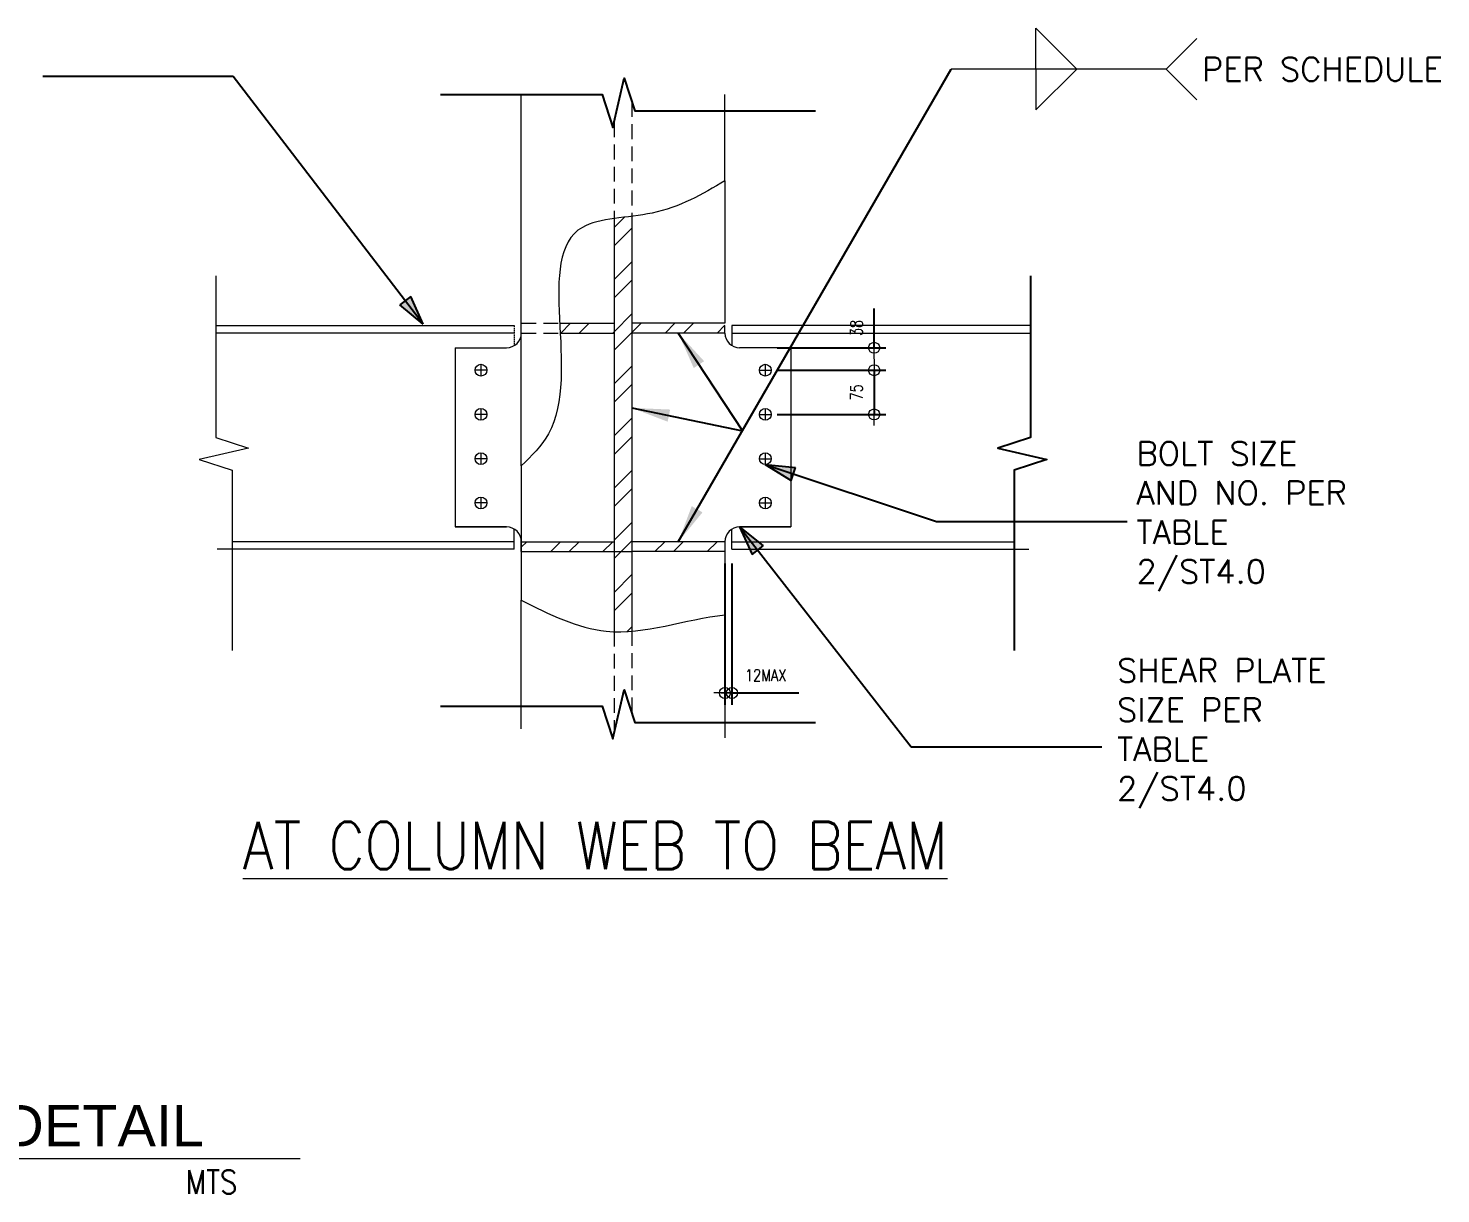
# Model space of a CAD drawing. Header units: millimetres. Extents: x -14320 to 437400, y -59080 to 73710.
# Drawn here: x 32788 to 35183, y 19246 to 21222 of the extents above; entities that cross this region are included whole.
import ezdxf
from ezdxf.enums import TextEntityAlignment as Align

# ---------------------------------------------------------------- set-up
doc = ezdxf.new("R2010")
doc.units = ezdxf.units.MM
doc.header["$LTSCALE"] = 10
doc.header["$MEASUREMENT"] = 0
doc.linetypes.add('DASHED', pattern=[0.75, 0.5, -0.25])
doc.linetypes.add('HIDDEN', pattern=[0.375, 0.25, -0.125])
for name, color, linetype, lineweight in [('S-ANNO-DIMS', 1, 'Continuous', 5), ('S-Anno-Text', 52, 'Continuous', 15), ('S-ANNO-WELD', 1, 'Continuous', 9), ('S-BEAM-IDEN', 2, 'Continuous', 9), ('S-DETL-LN03', 3, 'Continuous', 9), ('S-DETL-LN04', 4, 'Continuous', 9), ('S-DETL-LN8', 8, 'Continuous', 9)]:
    doc.layers.add(name, color=color, linetype=linetype, lineweight=lineweight)
doc.styles.add('1', font='simplex.shx', dxfattribs={"width": 0.85, "height": 40})
doc.styles.add('2', font='simplex.shx', dxfattribs={"width": 0.95, "height": 40})
doc.styles.add('40', font='simplex.shx', dxfattribs={"width": 0.8, "height": 20})
doc.styles.add('ROMANS8', font='ROMANS.shx', dxfattribs={"height": 0.75})
doc.styles.add('ROMANSX', font='ROMANS.shx', dxfattribs={"height": 0.09375})
doc.styles.add('TITLE1', font='HELV.shx', dxfattribs={"height": 500})
doc.dimstyles.new('ESCA20', dxfattribs={"dimtxt": 40, "dimasz": 0.25, "dimexe": 20, "dimexo": 20, "dimgap": 20, "dimtad": 1, "dimdec": 0, "dimrnd": 1, "dimdsep": 46, "dimtxsty": '40', "dimblk1": 'ESCADIM_ARW', "dimblk2": 'ESCADIM_ARW', "dimsah": 1, "dimcen": 50, "dimclrd": 256, "dimclre": 256, "dimclrt": 52, "dimadec": 0, "dimazin": 0, "dimtfac": 1, "dimtdec": 0, "dimtofl": 0, "dimtmove": 0, "dimatfit": 3, "dimldrblk": 'ESCADIM_ARW', "dimfxl": 1, "dimtolj": 1, "dimtzin": 0, "dimarcsym": 0})
doc.dimstyles.new('ESCA_ARW$7', dxfattribs={"dimtxt": 200, "dimasz": 1, "dimexe": 100, "dimexo": 100, "dimgap": 100, "dimtad": 1, "dimdec": 0, "dimrnd": 1, "dimdsep": 46, "dimtxsty": '1', "dimblk1": 'dim_arw', "dimblk2": 'dim_arw', "dimsah": 1, "dimcen": 50, "dimclrd": 1, "dimclre": 256, "dimclrt": 52, "dimadec": 0, "dimazin": 0, "dimtfac": 1, "dimtofl": 0, "dimtmove": 0, "dimatfit": 3, "dimldrblk": 'dim_arw', "dimfxl": 1, "dimtolj": 1, "dimtzin": 0, "dimarcsym": 0})
doc.dimstyles.new('TYP8$7', dxfattribs={"dimscale": 8, "dimtxt": 0.09375, "dimasz": 0.125, "dimexe": 0.0625, "dimexo": 0.0625, "dimgap": 0.03125, "dimtad": 0, "dimtoh": 1, "dimdec": 4, "dimzin": 3, "dimdsep": 46, "dimlunit": 4, "dimtxsty": 'ROMANS8', "dimcen": 0.125, "dimdle": 0.0625, "dimclrd": 256, "dimclre": 256, "dimclrt": 2, "dimadec": 0, "dimazin": 0, "dimtfac": 1, "dimtdec": 4, "dimtmove": 0, "dimatfit": 3, "dimfxl": 1, "dimtvp": 0.7, "dimfrac": 2, "dimtolj": 1, "dimtzin": 0, "dimarcsym": 0})
pattern_1 = [(45, (-29043.986, 11679.27), (-44.194174, 44.194174), []), (45, (-29043.986, 11710.52), (-44.194174, 44.194174), [])]

# ---------------------------------------------------------------- blocks, each defined once
blk = doc.blocks.new('ESCADIM_ARW')
at = {"color": 9}
blk.add_line((75, 0), (-75, 0), dxfattribs=at)
blk.add_circle((0, 0), 37.5, dxfattribs=at)
blk = doc.blocks.new('*D32')
at = {"layer": 'Defpoints', "color": 0, "transparency": 16777216}
for p in [(34037.7, 20680.3), (34222.2, 20680.3), (34037.7, 20642.3)]:
    blk.add_point(p, dxfattribs=at)
at = {"layer": 'S-ANNO-DIMS', "lineweight": -2, "transparency": 16777216}
for p, q in [((34222.2, 20680.6), (34222.2, 20746.7)), ((34057.7, 20680.3), (34242.2, 20680.3)), ((34057.7, 20642.3), (34242.2, 20642.3)), ((34222.2, 20642.1), (34222.2, 20641.8))]:
    blk.add_line(p, q, dxfattribs=at)
at = {"layer": 'S-ANNO-DIMS', "lineweight": -2, "transparency": 16777216, "xscale": 0.25, "yscale": 0.25, "zscale": 0.25}
for p, rotation in [((34222.2, 20680.3), 270), ((34222.2, 20642.3), 90)]:
    blk.add_blockref('ESCADIM_ARW', p, dxfattribs=dict(at, rotation=rotation))
at = {"layer": 'S-ANNO-DIMS', "color": 52, "transparency": 16777216, "insert": (34192.2, 20713.8), "char_height": 20, "attachment_point": 5, "rotation": 90, "style": '40'}
blk.add_mtext('\\A1;38', dxfattribs=at)
blk = doc.blocks.new('*D33')
at = {"layer": 'Defpoints', "color": 0, "transparency": 16777216}
for p in [(34057.7, 20642.3), (34037.7, 20567.3), (34222.2, 20567.3)]:
    blk.add_point(p, dxfattribs=at)
at = {"layer": 'S-ANNO-DIMS', "lineweight": -2, "transparency": 16777216}
for p, q in [((34077.7, 20642.3), (34242.2, 20642.3)), ((34222.2, 20642.1), (34222.2, 20567.6)), ((34057.7, 20567.3), (34242.2, 20567.3))]:
    blk.add_line(p, q, dxfattribs=at)
at = {"layer": 'S-ANNO-DIMS', "lineweight": -2, "transparency": 16777216, "xscale": 0.25, "yscale": 0.25, "zscale": 0.25}
for p, rotation in [((34222.2, 20642.3), 90), ((34222.2, 20567.3), 270)]:
    blk.add_blockref('ESCADIM_ARW', p, dxfattribs=dict(at, rotation=rotation))
at = {"layer": 'S-ANNO-DIMS', "color": 52, "transparency": 16777216, "insert": (34192.2, 20604.8), "char_height": 20, "attachment_point": 5, "rotation": 90, "style": '40'}
blk.add_mtext('\\A1;75', dxfattribs=at)
blk = doc.blocks.new('dim_arw')
h = blk.add_hatch(color=256)
h.paths.add_polyline_path([(-126, 29), (0, 0), (-126, -29, -0.115681), (-133, 0, -0.115681)])
h.paths.add_polyline_path([(-249, 58), (-126, 29, 0.115681), (-133, 0, 0.115681), (-126, -29), (-249, -58)])
for p, q in [((0, 0), (-249, 58)), ((-249, 58), (-249, -58)), ((0, 0), (-249, -58))]:
    blk.add_line(p, q)
blk = doc.blocks.new('*D34')
at = {"layer": 'Defpoints', "color": 0, "transparency": 16777216}
for p in [(33969.2, 20334.7), (33981.2, 20334.7), (33981.2, 20095)]:
    blk.add_point(p, dxfattribs=at)
at = {"layer": 'S-BEAM-IDEN', "lineweight": -2, "transparency": 16777216}
for p, q in [((33969.2, 20314.7), (33969.2, 20075)), ((33981.2, 20314.7), (33981.2, 20075)), ((33968.9, 20095), (33968.7, 20095)), ((33981.4, 20095), (34094.8, 20095))]:
    blk.add_line(p, q, dxfattribs=at)
at = {"layer": 'S-BEAM-IDEN', "lineweight": -2, "transparency": 16777216, "xscale": 0.25, "yscale": 0.25, "zscale": 0.25}
blk.add_blockref('ESCADIM_ARW', (33969.2, 20095), dxfattribs=at)
at = {"layer": 'S-BEAM-IDEN', "lineweight": -2, "transparency": 16777216, "xscale": 0.25, "yscale": 0.25, "zscale": 0.25, "rotation": 180}
blk.add_blockref('ESCADIM_ARW', (33981.2, 20095), dxfattribs=at)
at = {"layer": 'S-BEAM-IDEN', "color": 52, "transparency": 16777216, "insert": (34038.2, 20125), "char_height": 20, "attachment_point": 5, "style": '40'}
blk.add_mtext('\\A1;12MAX', dxfattribs=at)

msp = doc.modelspace()

# ---------------------------------------------------------------- hatches: boundary and pattern name
at = {"layer": 'S-DETL-LN8'}
h = msp.add_hatch(dxfattribs=at)
h.set_pattern_fill('STEEL', color=256, scale=500, style=0)
h.set_pattern_definition(pattern_1)
edge = h.paths.add_edge_path()
edge.add_spline(control_points=[(33811.6, 20903.2), (33801.5, 20901.9), (33791.4, 20900.8), (33781.6, 20899.4)], knot_values=[187.129067, 187.129067, 187.129067, 187.129067, 215.448342, 215.448342, 215.448342, 215.448342], degree=3, periodic=0)
edge.add_line((33781.6, 20899.4), (33781.6, 20198.9))
edge.add_spline(control_points=[(33781.6, 20198.9), (33791.5, 20198.6), (33801.6, 20198.9), (33811.6, 20199.8)], knot_values=[167.324769, 167.324769, 167.324769, 167.324769, 198.116162, 198.116162, 198.116162, 198.116162], degree=3, periodic=0)
edge.add_line((33811.6, 20199.8), (33811.6, 20903.2))
h = msp.add_hatch(dxfattribs=at)
h.set_pattern_fill('STEEL', color=256, scale=500, style=0)
h.set_pattern_definition(pattern_1)
edge = h.paths.add_edge_path()
edge.add_line((33781.6, 20705.3), (33781.6, 20722.1))
edge.add_line((33781.6, 20722.1), (33689.2, 20722.1))
edge.add_spline(control_points=[(33689.2, 20722.1), (33689.5, 20716.6), (33689.8, 20710.9), (33690.1, 20705.3)], knot_values=[459.768812, 459.768812, 459.768812, 459.768812, 474.095866, 474.095866, 474.095866, 474.095866], degree=3, periodic=0)
edge.add_line((33690.1, 20705.3), (33781.6, 20705.3))
h.paths.add_polyline_path([(33781.6, 20334.7), (33781.6, 20351.5), (33624.1, 20351.5), (33624.1, 20334.7)])
h = msp.add_hatch(dxfattribs=at)
h.set_pattern_fill('STEEL', color=256, scale=500, style=0)
h.set_pattern_definition(pattern_1)
h.paths.add_polyline_path([(33811.6, 20722.1), (33811.6, 20705.3), (33969.2, 20705.3), (33969.2, 20718.1), (33969.2, 20722.1)])
h.paths.add_polyline_path([(33969.2, 20334.7), (33969.2, 20338.7), (33969.2, 20351.5), (33811.6, 20351.5), (33811.6, 20334.7)])

# ---------------------------------------------------------------- linework, layer by layer
at = {"color": 1}
for points in [[(33487.2, 21109.6), (33760.9, 21109.6), (33779.2, 21054), (33798.2, 21137.4), (33816.5, 21081.8), (34122.6, 21081.8)], [(34487.2, 20802.1), (34487.2, 20528.4), (34431.6, 20510.1), (34515, 20491.1), (34459.4, 20472.8), (34459.4, 20166.8)], [(33487.2, 20072.8), (33760.9, 20072.8), (33779.2, 20017.2), (33798.2, 20100.5), (33816.5, 20045), (34122.6, 20045)]]:
    msp.add_lwpolyline(points, dxfattribs=at)
at = {"layer": 'S-Anno-Text'}
for p, q in [((34081.2, 20680.3), (33994.2, 20680.3)), ((34081.2, 20680.3), (34081.2, 20376.5)), ((34027.7, 20642.3), (34047.7, 20642.3)), ((34037.7, 20652.3), (34037.7, 20632.3)), ((34037.7, 20577.3), (34037.7, 20557.3)), ((34027.7, 20567.3), (34047.7, 20567.3)), ((34037.7, 20502.3), (34037.7, 20482.3)), ((34027.7, 20492.3), (34047.7, 20492.3)), ((34037.7, 20427.3), (34037.7, 20407.3)), ((34027.7, 20417.3), (34047.7, 20417.3)), ((33994.2, 20376.5), (34081.2, 20376.5)), ((34081.2, 20376.5), (33994.2, 20376.5))]:
    msp.add_line(p, q, dxfattribs=at)
at = {"layer": 'S-Anno-Text', "color": 1}
msp.add_line((31304.1, 19306), (33249.4, 19306), dxfattribs=at)
at = {"layer": 'S-Anno-Text'}
for centre in [(34037.7, 20642.3), (34037.7, 20567.3), (34037.7, 20492.3), (34037.7, 20417.3)]:
    msp.add_circle(centre, 10, dxfattribs=at)
for centre, start, end in [((33994.2, 20705.3), 180, 270), ((33994.2, 20351.5), 90, 180)]:
    msp.add_arc(centre, 25, start, end, dxfattribs=at)
at = {"layer": 'S-ANNO-WELD'}
msp.add_line((34717.3, 21152.8), (34353, 21152.8), dxfattribs=at)
for points in [[(34496.3, 21152.8), (34496.3, 21222.1), (34565.6, 21152.8)], [(34769.3, 21204.8), (34717.3, 21152.8), (34769.3, 21100.9)], [(34496.3, 21152.8), (34496.3, 21083.6), (34565.6, 21152.8)]]:
    msp.add_lwpolyline(points, dxfattribs=at)
at = {"layer": 'S-BEAM-IDEN'}
for p, q in [((33689.2, 20722.1), (33781.6, 20722.1)), ((33969.2, 20722.1), (33811.6, 20722.1)), ((33969.2, 20705.3), (33969.2, 20718.1)), ((34487.2, 20718.1), (33981.2, 20718.1)), ((33981.2, 20718.1), (33981.2, 20684)), ((33690.1, 20705.3), (33781.6, 20705.3)), ((33969.2, 20705.3), (33811.6, 20705.3)), ((33981.2, 20705.3), (34487.2, 20705.3)), ((33981.2, 20338.7), (33981.2, 20372.8)), ((33624.1, 20351.5), (33781.6, 20351.5)), ((33624.1, 20334.7), (33781.6, 20334.7)), ((33781.6, 20334.7), (33811.6, 20334.7)), ((33969.2, 20351.5), (33811.6, 20351.5)), ((33969.2, 20334.7), (33811.6, 20334.7)), ((33969.2, 20351.5), (33969.2, 20338.7)), ((33981.2, 20351.5), (34459.4, 20351.5)), ((33981.2, 20338.7), (34484.4, 20338.7))]:
    msp.add_line(p, q, dxfattribs=at)
at = {"layer": 'S-DETL-LN03'}
for p, q in [((33624.1, 20480.1), (33624.1, 21109.6)), ((33969.2, 20963.6), (33969.2, 21109.6)), ((33811.6, 20903.2), (33811.6, 20199.8)), ((33781.6, 20899.4), (33781.6, 20198.9)), ((33624.1, 20034.3), (33624.1, 20252.4))]:
    msp.add_line(p, q, dxfattribs=at)
for points, knots in [([(33969.2, 20963.6), (33931.3, 20940.2), (33857.6, 20898.9), (33615.2, 20903.7), (33744.2, 20597.7), (33641.3, 20496.9), (33624.1, 20480.1)], [20.313548, 20.313548, 20.313548, 20.313548, 154.870117, 275.750324, 630.419263, 701.585806, 701.585806, 701.585806, 701.585806]), ([(33624.1, 20252.4), (33671.5, 20228.5), (33781.7, 20173), (33901.5, 20220.3), (33969.2, 20227.6)], [0, 0, 0, 0, 153.45436, 356.326816, 356.326816, 356.326816, 356.326816])]:
    msp.add_open_spline(points, degree=3, knots=knots, dxfattribs=at)
at = {"layer": 'S-DETL-LN04'}
msp.add_line((33969.2, 20227.6), (33969.2, 20019.2), dxfattribs=at)
at = {"layer": 'S-DETL-LN8', "linetype": 'DASHED', "ltscale": 5}
for p, q in [((33811.6, 21096.7), (33811.6, 20903.2)), ((33781.6, 21062.3), (33781.6, 20899.4)), ((33624.1, 20722.1), (33689.2, 20722.1)), ((33624.1, 20705.3), (33690.1, 20705.3)), ((33781.6, 20198.9), (33781.6, 20027.6)), ((33811.6, 20199.8), (33811.6, 20059.8))]:
    msp.add_line(p, q, dxfattribs=at)
at = {"layer": 'S-DETL-LN8'}
for p, q in [((33969.2, 20963.6), (33969.2, 20722.1)), ((33106, 20718.1), (33612.1, 20718.1)), ((33624.1, 20705.3), (33624.1, 20718.1)), ((33612.1, 20705.3), (33106, 20705.3)), ((33512.1, 20680.3), (33512.1, 20376.5)), ((33512.1, 20680.3), (33599.1, 20680.3)), ((33565.6, 20642.3), (33545.6, 20642.3)), ((33555.6, 20652.3), (33555.6, 20632.3)), ((33555.6, 20577.3), (33555.6, 20557.3)), ((33565.6, 20567.3), (33545.6, 20567.3)), ((33555.6, 20502.3), (33555.6, 20482.3)), ((33565.6, 20492.3), (33545.6, 20492.3)), ((33624.1, 20480.1), (33624.1, 20252.4)), ((33555.6, 20427.3), (33555.6, 20407.3)), ((33565.6, 20417.3), (33545.6, 20417.3)), ((33599.1, 20376.5), (33512.1, 20376.5)), ((33512.1, 20376.5), (33599.1, 20376.5)), ((33612.1, 20338.7), (33612.1, 20372.8)), ((33612.1, 20338.7), (33108.8, 20338.7)), ((33612.1, 20351.5), (33133.8, 20351.5)), ((33624.1, 20334.7), (33624.1, 20351.5)), ((33624.1, 20351.5), (33624.1, 20338.7)), ((33969.2, 20338.7), (33969.2, 20227.6))]:
    msp.add_line(p, q, dxfattribs=at)
at = {"layer": 'S-DETL-LN8', "linetype": 'HIDDEN'}
msp.add_line((33612.1, 20718.1), (33612.1, 20684), dxfattribs=at)
at = {"layer": 'S-DETL-LN8', "color": 1}
msp.add_lwpolyline([(33106, 20802.1), (33106, 20528.4), (33161.6, 20510.1), (33078.2, 20491.1), (33133.8, 20472.8), (33133.8, 20166.8)], dxfattribs=at)
at = {"layer": 'S-DETL-LN8'}
for centre in [(33555.6, 20642.3), (33555.6, 20567.3), (33555.6, 20492.3), (33555.6, 20417.3)]:
    msp.add_circle(centre, 10, dxfattribs=at)
for centre, start, end in [((33599.1, 20705.3), 270, 0), ((33599.1, 20351.5), 0, 90)]:
    msp.add_arc(centre, 25, start, end, dxfattribs=at)

# ---------------------------------------------------------------- texts
at = {"layer": 'S-Anno-Text', "color": 5, "style": 'TITLE1'}
msp.add_text('SHEAR CONNECTION DETAIL', height=70, dxfattribs=at).set_placement((31695.5, 19326.4))
at = {"layer": 'S-Anno-Text', "style": '2', "width": 0.85}
msp.add_text('MTS', height=40, dxfattribs=at).set_placement((33142.6, 19246), align=Align.RIGHT)
at = {"layer": 'S-Anno-Text'}
for s, insert, char_height, width, attachment_point, style in [('PER SCHEDULE', (34778.1, 21152.6), 40, 435.833, 4, 'ROMANSX'), ('BOLT SIZE AND NO. PER TABLE 2/ST4.0', (34666.9, 20394.4), 40, 435.833, 4, 'ROMANSX'), ('SHEAR PLATE SIZE PER TABLE 2/ST4.0', (34634, 20026.4), 40, 435.833, 4, 'ROMANSX'), ('{\\LAT COLUMN WEB TO BEAM}', (33151.8, 19876.5), 80, 1598.436, 1, '1')]:
    msp.add_mtext(s, dxfattribs=dict(at, insert=insert, char_height=char_height, width=width, attachment_point=attachment_point, style=style))

# ---------------------------------------------------------------- dimensions: what is measured, and where the dimension line sits
at = {"layer": 'S-ANNO-DIMS'}
for base, p1, p2, picture, middle in [((34222.2, 20680.3), (34037.7, 20642.3), (34037.7, 20680.3), '*D32', (34192.2, 20713.8)), ((34222.2, 20567.3), (34057.7, 20642.3), (34037.7, 20567.3), '*D33', (34192.2, 20604.8))]:
    dim = msp.add_linear_dim(base=base, p1=p1, p2=p2, angle=90, dimstyle='ESCA20', dxfattribs=at)
    dim.commit()
    dim.dimension.update_dxf_attribs({"geometry": picture, "text_midpoint": middle})
at = {"layer": 'S-BEAM-IDEN'}
dim = msp.add_linear_dim(base=(33981.2, 20095), p1=(33969.2, 20334.7), p2=(33981.2, 20334.7), text='<>MAX', dimstyle='ESCA20', dxfattribs=at)
dim.commit()
dim.dimension.update_dxf_attribs({"geometry": '*D34', "text_midpoint": (34038.2, 20125)})

# ---------------------------------------------------------------- leaders
at = {"layer": 'S-ANNO-WELD'}
for points, dimstyle, override in [([(33811.6, 20578.3), (33998.9, 20539.4), (34353, 21152.8)], 'TYP8$7', {"dimasz": 8}), ([(33890.1, 20705.3), (33998.9, 20539.4), (34353, 21152.8)], 'TYP8$7', {"dimasz": 8, "dimgap": 0.03125, "dimtad": 0}), ([(33890.1, 20351.1), (34353, 21152.8)], 'TYP8$7', {"dimasz": 8}), ([(33457.8, 20720.4), (33135.9, 21140.3), (32812.9, 21140.3)], 'ESCA_ARW$7', {"dimscale": 0.2}), ([(34037.7, 20482.3), (34328.1, 20385.5), (34651, 20385.5)], 'ESCA_ARW$7', {"dimscale": 0.2}), ([(33994.2, 20376.5), (34285.1, 20003.5), (34608.1, 20003.5)], 'ESCA_ARW$7', {"dimscale": 0.2})]:
    msp.add_leader(points, dimstyle=dimstyle, override=override, dxfattribs=at)

doc.saveas('drawing.dxf')
